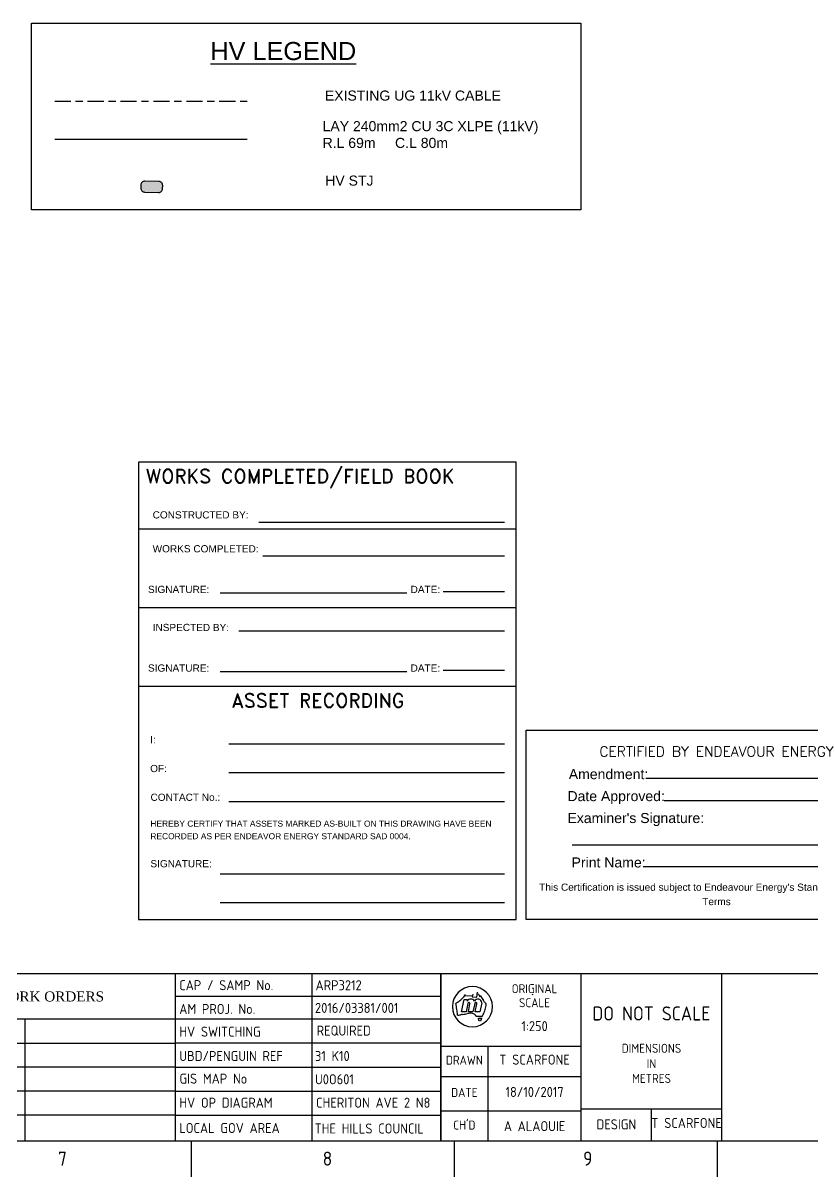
# Paper-space layout 'PAGE 2' of a CAD drawing. Header units: metres, sheet in millimetres. Extents: x -9 to 824, y -5 to 581.
# Drawn here: x 431.5 to 628, y -5.5 to 281.9 of the extents above; entities that cross this region are included whole.
import ezdxf
from ezdxf.enums import TextEntityAlignment as Align

# ---------------------------------------------------------------- set-up
doc = ezdxf.new("R2010")
doc.units = ezdxf.units.M
doc.linetypes.add('Cable Exist UG', pattern=[8.2, 4, -1.2, 1.8, -1.2])
doc.layers.get('0').update_dxf_attribs({"color": 6})
doc.layers.add('_User Miscellaneous1', color=7, linetype='Continuous')
doc.layers.add('Notes', color=7, linetype='Continuous')
doc.styles.add('Elec', font='romand__.ttf')
doc.styles.add('iecISOCP', font='isocp.shx')
doc.styles.add('iecTimesNewRoman', font='times.ttf')
doc.styles.get("Standard").update_dxf_attribs({"font": 'arial.ttf'})
doc.linetypes.add('Cable New UG', pattern='A,7,-0.25,["x",Standard,S=2,R=0,X=0.2,Y=-0.8],-2.1', length=9.35)

# ---------------------------------------------------------------- blocks, each defined once
blk = doc.blocks.new('A1_FRAME_TITLE')
at = {"layer": '_User Miscellaneous1', "color": 7, "linetype": 'Continuous'}
for p, q in [((478.24, 47.62), (478.24, 5.97)), ((544.37, 47.62), (544.37, 5.97)), ((544.37, 41.97), (544.37, 5.97)), ((544.37, 29.54), (579.37, 29.54)), ((482.19, 5.97), (482.19, -3.03)), ((547.7, 5.97), (547.7, -3.03)), ((613.21, 5.97), (613.21, -3.03))]:
    blk.add_line(p, q, dxfattribs=at)
at = {"layer": '_User Miscellaneous1', "color": 7}
for p, q in [((512.26, 47.62), (512.26, 5.97)), ((544.37, 5.97), (544.37, 47.62)), ((579.37, 5.97), (579.37, 47.62)), ((614.37, 5.97), (614.37, 47.62)), ((478.24, 41.97), (544.37, 41.97)), ((549.56, 38.09), (550.17, 41.17)), ((550.17, 41.17), (550.92, 41.17)), ((550.56, 42.05), (552.33, 42.16)), ((550.92, 41.17), (550.97, 40.77)), ((552.33, 42.52), (552.22, 41.82)), ((552.22, 41.82), (553.35, 41.71)), ((553.35, 41.71), (553.55, 42.96)), ((554.57, 40.35), (554.12, 38.09)), ((554.18, 42.18), (555.01, 40.9)), ((567.1, 42.48), (567.3, 42.44)), ((550.7, 38.09), (549.56, 38.09)), ((551.11, 40.17), (550.7, 38.09)), ((551.27, 38.09), (551.66, 40.06)), ((552.41, 38.09), (551.27, 38.09)), ((552.83, 40.17), (552.41, 38.09)), ((552.98, 38.09), (553.37, 40.06)), ((554.12, 38.09), (552.98, 38.09)), ((332.81, 36.33), (478.24, 36.33)), ((440.78, 36.33), (440.78, 5.97)), ((478.24, 36.33), (544.37, 36.33)), ((554.62, 36.89), (553.22, 36.97)), ((553.22, 36.97), (554.62, 36.89)), ((554.62, 36.89), (553.22, 36.97)), ((553.85, 35.89), (553.78, 36.47)), ((553.78, 36.47), (554.51, 36.47)), ((554.3, 35.74), (553.85, 35.89)), ((554.51, 36.47), (554.3, 35.74)), ((332.78, 30.28), (478.24, 30.28)), ((478.24, 30.33), (544.37, 30.33)), ((556.15, 5.97), (556.15, 29.54)), ((478.24, 24.33), (332.78, 24.33)), ((478.24, 24.33), (544.37, 24.33)), ((544.37, 21.97), (579.37, 21.97)), ((478.24, 18.33), (332.78, 18.33)), ((478.24, 18.33), (544.37, 18.33)), ((478.24, 12.33), (332.78, 12.33)), ((478.24, 12.33), (544.37, 12.33)), ((544.37, 13.47), (579.37, 13.47)), ((579.37, 13.97), (614.37, 13.97)), ((596.87, 5.97), (596.87, 13.97))]:
    blk.add_line(p, q, dxfattribs=at)
at = {"layer": '_User Miscellaneous1', "color": 7, "linetype": 'Continuous', "flags": 128}
for points in [[(123.8, 47.62), (824.37, 47.62)], [(123.8, 5.97), (824.37, 5.97)]]:
    blk.add_lwpolyline(points, dxfattribs=at)
at = {"layer": '_User Miscellaneous1', "color": 7}
for centre, radius, start, end in [((552.27, 39.37), 5, 0, 180), ((542.41, 49.09), 10.59, 302.5841, 308.1576), ((542.41, 49.09), 10.59, 308.157, 313.7305), ((545.21, 46.16), 6.54, 313.7309, 319.3045), ((545.21, 46.16), 6.54, 319.3047, 324.8782), ((551.87, 40.21), 1.06, 31.7884, 148.2116), ((551.39, 40.11), 0.28, 348.6911, 168.6911), ((553.61, 40.3), 0.961, 2.5982, 150.8098), ((553.1, 40.11), 0.28, 348.6911, 168.6911), ((578.7, 57.06), 28.87, 210.1483, 211.8601), ((477.01, -10.21), 93.25, 33.1096, 33.2341), ((558.55, 42.96), 4.09, 213.1151, 222.4146), ((552.27, 39.37), 5, 180, 0), ((527.29, 35.61), 21.32, 10.3053, 12.3306), ((527.29, 35.61), 21.32, 8.2795, 10.3048), ((528.59, 35.8), 20.01, 6.2539, 8.2792), ((528.59, 35.8), 20.01, 4.2291, 6.2543), ((550.47, 32.55), 4.93, 97.7419, 103.0814), ((546.76, 59.88), 22.65, 277.7418, 280.8825), ((551.91, 33.09), 4.63, 85.4613, 100.8824), ((552.2, 36.78), 0.924, 46.5875, 85.4612), ((551.36, 35.89), 2.16, 30.1885, 46.5879), ((548.02, 40.74), 7.69, 331.5942, 341.8897), ((542.7, 42.48), 13.29, 341.8901, 347.8434), ((555.89, 40.53), 0.484, 222.42, 236.4422), ((556.07, 40.81), 0.815, 236.4359, 244.7422), ((553.96, 40.06), 1.76, 347.8434, 354.1409), ((554.11, 40.04), 1.61, 354.1436, 1.0342), ((548.72, 39.42), 2.15, 265.1734, 270.0504), ((548.72, 39.51), 2.24, 270.0438, 274.7322), ((548.65, 40.42), 3.15, 274.7358, 283.0812), ((554.13, 37.45), 0.75, 311.6083, 321.0792), ((554.18, 37.41), 0.675, 321.0838, 331.5982)]:
    blk.add_arc(centre, radius, start, end, dxfattribs=at)
for s, height, style, p in [('CAP / SAMP No.', 2.5, 'iecISOCP', (479.24, 43.47)), ('WORK ORDERS', 2.5, 'iecTimesNewRoman', (433.13, 40.66)), ('AM PROJ. No.', 2.5, 'iecISOCP', (479.24, 37.55)), ('HV SWITCHING', 2.5, 'iecISOCP', (479.24, 31.9)), ('UBD/PENGUIN REF', 2.5, 'iecISOCP', (479.24, 25.84)), ('GIS MAP No', 2.5, 'iecISOCP', (479.29, 20.2)), ('HV OP DIAGRAM', 2.5, 'iecISOCP', (479.24, 14.2)), ('LOCAL GOV AREA', 2.5, 'iecISOCP', (479.24, 7.9)), ('7', 3.5, 'iecISOCP', (449.03, -0.22)), ('8', 3.5, 'iecISOCP', (514.97, -0.22)), ('9', 3.5, 'iecISOCP', (579.84, -0.22))]:
    blk.add_text(s, height=height, dxfattribs=dict(at, style=style)).set_placement(p)
at = {"layer": '_User Miscellaneous1', "color": 7, "style": 'iecISOCP'}
for s, height, p in [('ORIGINAL', 2.24, (567.74, 42.73)), ('SCALE', 2.24, (567.74, 39.23)), ('DIMENSIONS', 2.24, (596.87, 27.88)), ('DRAWN', 2.24, (550.26, 24.93)), ('IN', 2.24, (596.87, 24.04)), ('METRES', 2.24, (596.87, 20.38)), ('DATE', 2.24, (550.26, 16.88)), ("CH'D", 2.24, (550.26, 8.77)), ('DESIGN', 2.5, (588.12, 8.81))]:
    blk.add_text(s, height=height, dxfattribs=at).set_placement(p, align=Align.CENTER)
at = {"layer": '_User Miscellaneous1', "color": 7, "insert": (596.84, 37.67), "char_height": 3.5, "width": 29.1, "attachment_point": 5, "style": 'iecISOCP'}
blk.add_mtext('DO NOT SCALE', dxfattribs=at)
at = {"layer": '_User Miscellaneous1', "color": 7, "style": 'iecISOCP', "flags": 8}
blk.add_attdef('VERSION_NO', text='', height=2.5, rotation=90, dxfattribs=at).set_placement((302.04, 43.81), align=Align.MIDDLE_CENTER)
at = {"layer": '_User Miscellaneous1', "color": 7}
for p in [(29.9, 23.29), (44.05, 23.29)]:
    blk.add_attdef('DRAFT_NUM', p, '', height=2.5, rotation=90, dxfattribs=at)
at = {"layer": '_User Miscellaneous1', "color": 7, "style": 'iecISOCP'}
for tag, p in [('CAP_NO', (513.19, 43.46)), ('IE_NUM', (513.05, 37.81)), ('REF_No_1', (335.24, 32.31)), ('REF_1', (362.52, 32.31)), ('HV_SWITCH', (513.46, 32.16)), ('GEN_WO', (441.71, 31.76)), ('REF_No_2', (335.24, 26.31)), ('REF_2', (362.52, 26.31)), ('OH_WO', (441.71, 25.81)), ('UBD_REF', (513.05, 25.83)), ('REF_No_3', (335.24, 20.31)), ('REF_3', (362.52, 20.31)), ('UG_WO', (441.71, 20.05)), ('GIS_MAP_No', (513.05, 20.04)), ('REF_No_4', (335.24, 14.31)), ('REF_4', (362.52, 14.31)), ('SUB_WO', (441.71, 13.81)), ('HV_OP_DIAG', (513.33, 14.2)), ('LGA', (512.95, 7.78)), ('ExportID', (9.08, 2.39))]:
    blk.add_attdef(tag, p, '', height=2.5, dxfattribs=at)
for tag, height, p in [('T1', 3.5, (684.37, 39.47)), ('T2', 3.5, (684.37, 34.35)), ('scale', 2.5, (567.76, 33.27)), ('T3', 3.5, (684.37, 28.92)), ('DRAWN', 2.5, (567.76, 24.93)), ('T4', 3.5, (684.37, 23.66)), ('T5', 3.5, (684.37, 18.23)), ('REV', 5, (820.05, 17.1)), ('DATE', 2.5, (567.76, 16.88)), ('T6', 3.5, (684.37, 12.97)), ('DESIGN', 2.5, (605.62, 9.15)), ('CHD', 2.5, (567.76, 8.37))]:
    blk.add_attdef(tag, text='', height=height, dxfattribs=at).set_placement(p, align=Align.CENTER)
blk.add_attdef('NUM', text='', height=7, dxfattribs=at).set_placement((792.37, 20.12), align=Align.MIDDLE_CENTER)
for tag, p in [('NS', (790.71, 8.12)), ('SHTS', (805.41, 8.12))]:
    blk.add_attdef(tag, text='', height=2.5, dxfattribs=at).set_placement(p, align=Align.MIDDLE)
at = {"layer": '_User Miscellaneous1', "color": 7, "style": 'iecISOCP', "flags": 1}
for tag, p in [('ProjectType', (14.17, -26.8)), ('ProjectNumber', (23.56, -26.82)), ('DrawingNumber', (35.51, -26.8)), ('ProjectDescription', (47.56, -26.83)), ('ExportDate', (60.28, -26.79)), ('ExportUserName', (69.15, -26.8)), ('DesignerCompanyName', (81.48, -26.79)), ('ExportAreaOfInterest', (97.1, -26.81)), ('GIS_SUCCESS', (112, -26.78)), ('CAD_SUCCESS', (121.79, -26.78)), ('ExportCategories', (140.08, -26.8)), ('DEPOTCODE', (132.11, -26.88)), ('Comments', (154.38, -26.88))]:
    blk.add_attdef(tag, p, '', height=1, dxfattribs=at)
blk = doc.blocks.new('LV_STJ_NEW')
blk.add_hatch(color=256).paths.add_polyline_path([(0.906, 0.131, 0.414214), (0.586, 0.451), (-0.586, 0.451, 0.414214), (-0.906, 0.131), (-0.906, -0.131, 0.414214), (-0.586, -0.451), (0.586, -0.451, 0.414214), (0.906, -0.131)])
blk.add_lwpolyline([(-0.906, 0.131), (-0.906, -0.131, 0.414214), (-0.586, -0.451), (0.586, -0.451, 0.414214), (0.906, -0.131), (0.906, 0.131, 0.414214), (0.586, 0.451), (-0.586, 0.451, 0.414214)], format="xyb", close=True)
for tag, flags, p in [('ORIENTATION', 9, (1.5, 0)), ('STATE', 9, (1.5, -0.8)), ('OWNED_BY', 9, (1.5, -1)), ('USAGE', 9, (1.5, -0.2)), ('LEGEND', 9, (1.5, -0.4)), ('NOTES', 9, (1.5, -0.6)), ('OPERATED_BY', 9, (1.5, -1.2)), ('OPERATING_VOLTAGE', 9, (1.5, -1.6)), ('CONSTRUCTED_VOLTAGE', 9, (1.5, -1.8)), ('MAINTAINED_BY', 9, (1.5, -1.4)), ('NUMBER_OF_PHASES', 9, (1.5, -2)), ('TYPE', 9, (1.5, -2.2)), ('Z', 1, (1.5, -2.4))]:
    blk.add_attdef(tag, text='', height=0.2, dxfattribs=dict(flags=flags)).set_placement(p, align=Align.MIDDLE_LEFT)
blk = doc.blocks.new('NOTE_CERTIFIED-BY-IE')
at = {"color": 7, "linetype": 'Continuous', "lineweight": -3}
for p, q in [((22.48, 41), (74.39, 41)), ((26.7, 35.51), (74.39, 35.51)), ((3.75, 24.42), (74.39, 24.42)), ((21.69, 19.06), (74.39, 19.06))]:
    blk.add_line(p, q, dxfattribs=at)
blk.add_lwpolyline([(-7.68, 52.98), (85.6, 52.98), (85.6, 5.82), (-7.68, 5.82)], close=True)
at = {"color": 7, "lineweight": -3, "style": 'Elec'}
blk.add_text('CERTIFIED BY ENDEAVOUR ENERGY', height=2.52, dxfattribs=at).set_placement((39.75, 47.68), align=Align.MIDDLE_CENTER)
at = {"color": 7, "lineweight": -3}
for s, p in [('Amendment:', (2.94, 42.04)), ('Date Approved:', (2.61, 36.57)), ("Examiner's Signature:", (2.61, 31.11))]:
    blk.add_text(s, height=2.5, dxfattribs=at).set_placement(p, align=Align.MIDDLE_LEFT)
blk.add_text('Print Name:', height=2.5, dxfattribs=at).set_placement((3.64, 18.05), align=Align.BOTTOM_LEFT)
at = {"color": 7, "lineweight": -3, "insert": (39.73, 12.09), "char_height": 1.79, "width": 90.1633, "attachment_point": 5, "line_spacing_factor": 1.2}
blk.add_mtext("This Certification is issued subject to Endeavour Energy's Standard Certification Terms", dxfattribs=at)

psp = doc.layouts.new('PAGE 2')

# ---------------------------------------------------------------- linework, layer by layer
at = {"layer": '_User Miscellaneous1', "color": 7, "linetype": 'Cable Exist UG'}
psp.add_line((439.35, 262.44), (487.3, 262.44), dxfattribs=at)
at = {"layer": '_User Miscellaneous1', "lineweight": -3}
for p, q in [((554.34, 172.56), (460.23, 172.56)), ((460.23, 172.56), (460.23, 58.61)), ((554.34, 58.61), (554.34, 172.56)), ((554.34, 155.81), (460.23, 155.81)), ((554.34, 136.23), (460.23, 136.23)), ((554.1, 116.64), (460.23, 116.64))]:
    psp.add_line(p, q, dxfattribs=at)
at = {"layer": '_User Miscellaneous1', "color": 7, "linetype": 'Continuous', "lineweight": -3}
for p, q in [((490.23, 157.61), (551.37, 157.61)), ((491.23, 149.17), (551.37, 149.17)), ((480.54, 139.98), (527.07, 139.98)), ((536.15, 140.33), (551.37, 140.33)), ((485.23, 130.49), (551.37, 130.49)), ((536.15, 120.74), (551.37, 120.74)), ((480.54, 120.39), (527.07, 120.39)), ((482.73, 102.41), (551.37, 102.41)), ((482.73, 95.21), (551.37, 95.21)), ((482.73, 88.03), (551.37, 88.03)), ((480.54, 69.99), (551.37, 69.99)), ((480.54, 62.9), (551.37, 62.9))]:
    psp.add_line(p, q, dxfattribs=at)
at = {"layer": '_User Miscellaneous1'}
psp.add_lwpolyline([(433.55, 281.86), (570.44, 281.86), (570.44, 235.33), (433.55, 235.33)], close=True, dxfattribs=at)
at = {"layer": '_User Miscellaneous1', "linetype": 'Cable New UG', "flags": 128}
psp.add_lwpolyline([(439.35, 252.92), (487.3, 252.92)], dxfattribs=at)
at = {"layer": '_User Miscellaneous1', "flags": 128}
psp.add_lwpolyline([(460.23, 58.61), (554.34, 58.61)], dxfattribs=at)

# ---------------------------------------------------------------- block references
at = {"layer": '_User Miscellaneous1'}
ref = psp.add_blockref('A1_FRAME_TITLE', (-8.86, -2.43), dxfattribs=at)
ref.add_attrib('DESIGN', 'T SCARFONE', dxfattribs={"layer": 'Notes', "color": 7, "height": 2.5, "style": 'iecISOCP'}).set_placement((596.75, 6.73), align=Align.CENTER)
ref.add_attrib('DRAWN', 'T SCARFONE', dxfattribs={"layer": 'Notes', "color": 7, "height": 2.5, "style": 'iecISOCP'}).set_placement((558.89, 22.5), align=Align.CENTER)
ref.add_attrib('DATE', '18/10/2017', dxfattribs={"layer": 'Notes', "color": 7, "height": 2.5, "style": 'iecISOCP'}).set_placement((558.89, 14.45), align=Align.CENTER)
ref.add_attrib('CHD', 'A ALAOUIE', dxfattribs={"layer": 'Notes', "color": 7, "height": 2.5, "style": 'iecISOCP'}).set_placement((558.89, 5.94), align=Align.CENTER)
ref.add_attrib('scale', '1:250', dxfattribs={"layer": 'Notes', "color": 7, "height": 2.5, "style": 'iecISOCP'}).set_placement((558.89, 30.84), align=Align.CENTER)
ref.add_attrib('CAP_NO', 'ARP3212', (504.33, 41.03), dxfattribs={"layer": 'Notes', "color": 7, "height": 2.5, "style": 'iecISOCP'})
ref.add_attrib('IE_NUM', '2016/03381/001', (504.19, 35.38), dxfattribs={"layer": 'Notes', "color": 7, "height": 2.5, "style": 'iecISOCP'})
ref.add_attrib('HV_SWITCH', 'REQUIRED', (504.6, 29.73), dxfattribs={"layer": 'Notes', "color": 7, "height": 2.5, "style": 'iecISOCP'})
ref.add_attrib('UBD_REF', '31 K10', (504.19, 23.4), dxfattribs={"layer": 'Notes', "color": 7, "height": 2.5, "style": 'iecISOCP'})
ref.add_attrib('GIS_MAP_No', 'U0O601', (504.19, 17.61), dxfattribs={"layer": 'Notes', "color": 7, "height": 2.5, "style": 'iecISOCP'})
ref.add_attrib('HV_OP_DIAG', 'CHERITON AVE 2 N8', (504.46, 11.77), dxfattribs={"layer": 'Notes', "color": 7, "height": 2.5, "style": 'iecISOCP'})
ref.add_attrib('LGA', 'THE HILLS COUNCIL', (504.08, 5.35), dxfattribs={"layer": 'Notes', "color": 7, "height": 2.5, "style": 'iecISOCP'})
at = {"layer": '_User Miscellaneous1', "linetype": 'Cable New UG', "xscale": 3.000000000000001, "yscale": 3.000000000000001, "zscale": 3.000000000000001, "rotation": 358.6907403669911}
psp.add_blockref('LV_STJ_NEW', (463.52, 241.09), dxfattribs=at)
at = {"layer": '_User Miscellaneous1'}
psp.add_blockref('NOTE_CERTIFIED-BY-IE', (564.47, 52.8), dxfattribs=at)

# ---------------------------------------------------------------- texts
at = {"layer": '_User Miscellaneous1', "color": 7, "lineweight": -3, "style": 'Elec'}
psp.add_text('WORKS COMPLETED/FIELD BOOK', height=3.5, dxfattribs=at).set_placement((461.98, 169.06), align=Align.MIDDLE_LEFT)
at = {"layer": '_User Miscellaneous1', "color": 7, "lineweight": -3}
for s, p in [('CONSTRUCTED BY:', (463.75, 159.4)), ('WORKS COMPLETED:', (463.75, 150.96)), ('INSPECTED BY:', (463.75, 131.37))]:
    psp.add_text(s, height=1.79, dxfattribs=at).set_placement(p, align=Align.MIDDLE_LEFT)
for s, p in [('SIGNATURE:', (470.23, 140.84)), ('DATE:', (531.69, 140.84)), ('SIGNATURE:', (470.23, 121.26)), ('DATE:', (531.69, 121.26))]:
    psp.add_text(s, height=1.79, dxfattribs=at).set_placement(p, align=Align.MIDDLE_CENTER)
at = {"layer": '_User Miscellaneous1', "color": 7, "lineweight": -3, "style": 'Elec'}
psp.add_text('ASSET RECORDING', height=3.5, dxfattribs=at).set_placement((483.42, 114.93), align=Align.TOP_LEFT)
at = {"layer": '_User Miscellaneous1', "color": 7, "lineweight": -3}
for s, height, p in [('I:', 1.79, (463.13, 102.51)), ('OF:', 1.79, (463.13, 95.35)), ('CONTACT No.:', 1.79, (463.22, 88.19)), ('HEREBY CERTIFY THAT ASSETS MARKED AS-BUILT ON THIS DRAWING HAVE BEEN', 1.5, (463.18, 81.77)), ('RECORDED AS PER ENDEAVOR ENERGY STANDARD SAD 0004.', 1.5, (463.18, 78.64)), ('SIGNATURE:', 1.79, (463.2, 71.65))]:
    psp.add_text(s, height=height, dxfattribs=at).set_placement(p)
at = {"layer": '_User Miscellaneous1', "attachment_point": 1}
for s, width, insert, char_height in [('{\\L\\C7;HV LEGEND}', 42.123, (478.13, 277.15), 4.5), ('{\\C7;EXISTING UG 11kV CABLE}', 46.7276, (506.65, 265.06), 2.5), ('{\\C7;HV STJ}', 13.5586, (506.74, 243.89), 2.5)]:
    psp.add_mtext_dynamic_manual_height_columns(s, width=width, gutter_width=4, heights=[0], dxfattribs=dict(at, insert=insert, char_height=char_height))
at = {"layer": '_User Miscellaneous1', "color": 7, "insert": (506.08, 257.44), "char_height": 2.5, "attachment_point": 1}
psp.add_mtext_dynamic_manual_height_columns('LAY {\\fArial|b0|i0|c0|p32;\\C0;240mm2 CU 3C XLPE (11kV)  \\PR.L 69m     C.L 80m}', width=61.3339, gutter_width=4, heights=[0], dxfattribs=at)

doc.saveas('drawing.dxf')
